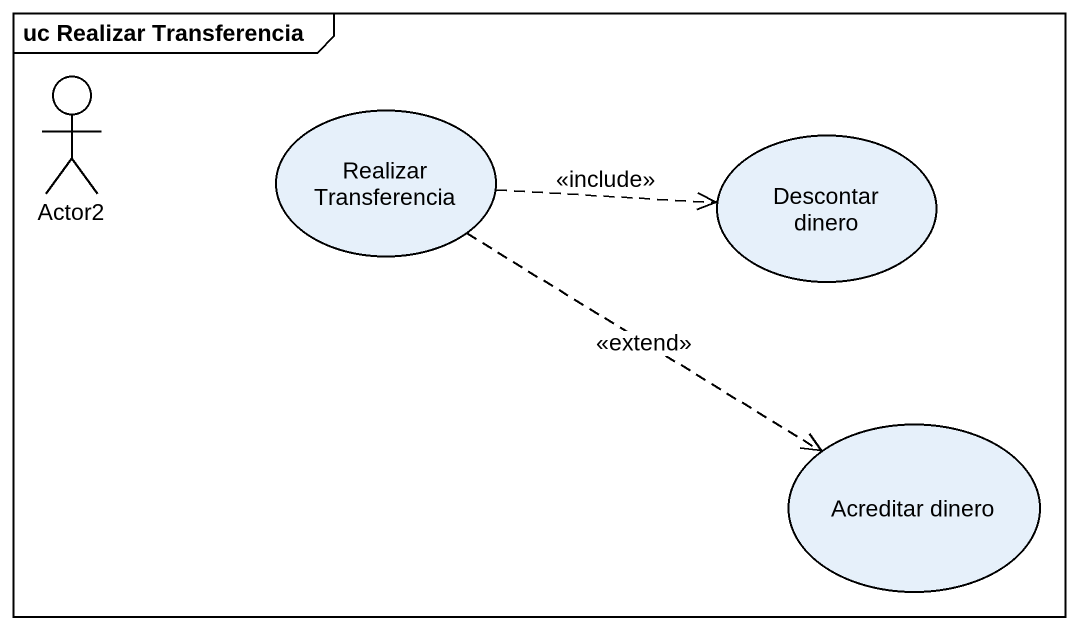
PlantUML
@startuml
mainframe uc Realizar Transferencia
actor Actor2
usecase "Realizar Transferencia" as Realizar_Transferencia
usecase "Descontar dinero" as Descontar_dinero
usecase "Acreditar dinero" as Acreditar_dinero
Realizar_Transferencia .right.> Descontar_dinero : <<include>>
Realizar_Transferencia ..> Acreditar_dinero : <<extend>>
@enduml
